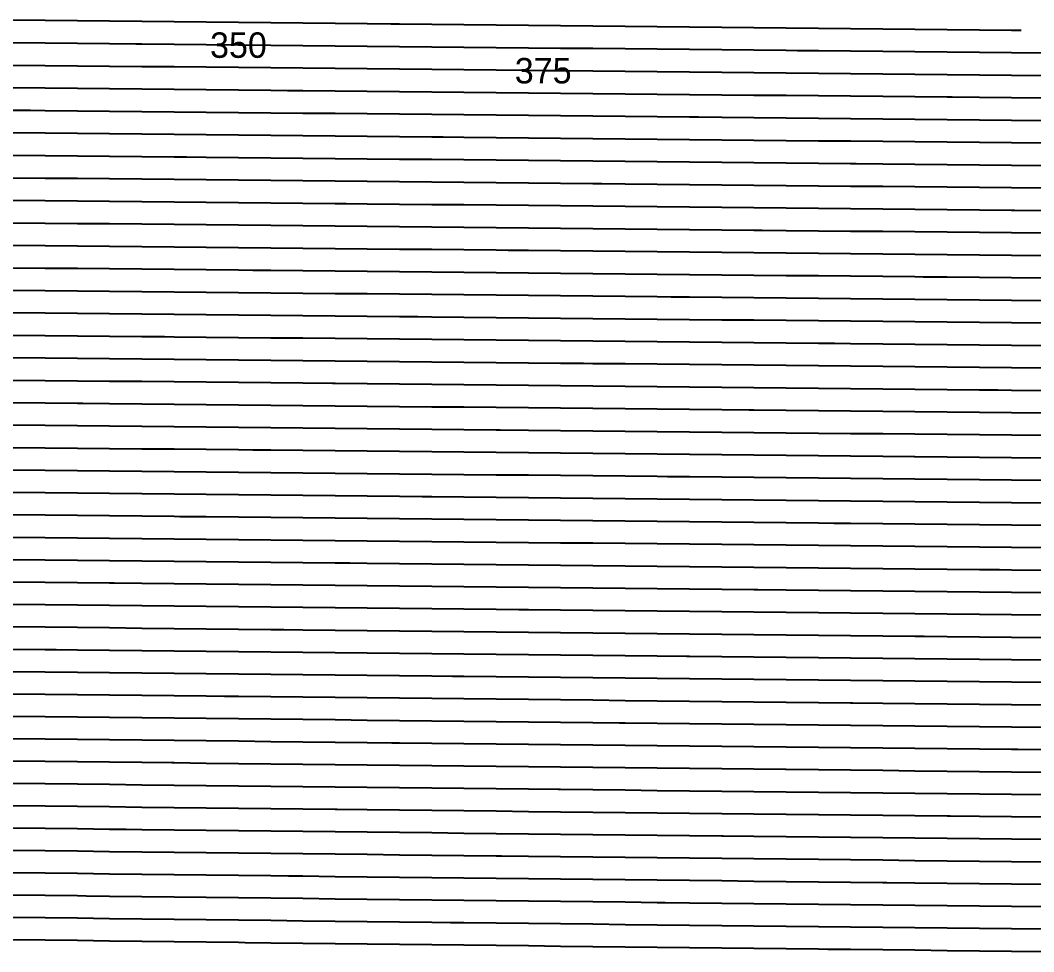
# Model space of a CAD drawing. Header units: metres. Extents: x 228 to 3387, y 31 to 162.
# Drawn here: x 2672.8 to 2772.2, y 33.7 to 125.1 of the extents above; entities that cross this region are included whole.
import ezdxf
from ezdxf.enums import TextEntityAlignment as Align

# ---------------------------------------------------------------- set-up
doc = ezdxf.new("R2010")
doc.units = ezdxf.units.M
for name, color, linetype in [('Vs_1000', 7, 'Continuous'), ('Vs_1025', 7, 'Continuous'), ('Vs_1050', 7, 'Continuous'), ('Vs_1075', 7, 'Continuous'), ('Vs_1100', 7, 'Continuous'), ('Vs_1125', 7, 'Continuous'), ('Vs_1150', 7, 'Continuous'), ('Vs_1175', 7, 'Continuous'), ('Vs_1200', 7, 'Continuous'), ('Vs_1225', 7, 'Continuous'), ('Vs_1250', 7, 'Continuous'), ('Vs_1275', 7, 'Continuous'), ('Vs_1300', 7, 'Continuous'), ('Vs_1325', 7, 'Continuous'), ('Vs_1350', 7, 'Continuous'), ('Vs_325', 7, 'Continuous'), ('Vs_350', 7, 'Continuous'), ('Vs_375', 7, 'Continuous'), ('Vs_400', 7, 'Continuous'), ('Vs_425', 7, 'Continuous'), ('Vs_450', 7, 'Continuous'), ('Vs_475', 7, 'Continuous'), ('Vs_500', 7, 'Continuous'), ('Vs_525', 7, 'Continuous'), ('Vs_550', 7, 'Continuous'), ('Vs_575', 7, 'Continuous'), ('Vs_600', 7, 'Continuous'), ('Vs_625', 7, 'Continuous'), ('Vs_650', 7, 'Continuous'), ('Vs_675', 7, 'Continuous'), ('Vs_700', 7, 'Continuous'), ('Vs_725', 7, 'Continuous'), ('Vs_750', 7, 'Continuous'), ('Vs_775', 7, 'Continuous'), ('Vs_800', 7, 'Continuous'), ('Vs_825', 7, 'Continuous'), ('Vs_850', 7, 'Continuous'), ('Vs_875', 7, 'Continuous'), ('Vs_900', 7, 'Continuous'), ('Vs_925', 7, 'Continuous'), ('Vs_950', 7, 'Continuous'), ('Vs_975', 7, 'Continuous')]:
    doc.layers.add(name, color=color, linetype=linetype)

msp = doc.modelspace()

# ---------------------------------------------------------------- linework, layer by layer
at = {"layer": 'Vs_1000'}
msp.add_lwpolyline([(2773.218, 64.542), (2770.056, 64.574), (2766.895, 64.607), (2763.733, 64.64), (2761.458, 64.663), (2760.571, 64.672), (2757.409, 64.705), (2754.248, 64.738), (2751.086, 64.771), (2747.924, 64.803), (2744.762, 64.836), (2741.601, 64.869), (2738.439, 64.902), (2735.277, 64.934), (2732.115, 64.967), (2728.954, 65), (2725.792, 65.033), (2722.63, 65.066), (2719.468, 65.099), (2716.307, 65.132), (2713.145, 65.165), (2709.983, 65.198), (2706.821, 65.231), (2703.659, 65.264), (2700.498, 65.297), (2698.625, 65.317), (2697.336, 65.33), (2694.174, 65.363), (2691.012, 65.397), (2687.851, 65.43), (2684.689, 65.464), (2681.527, 65.498), (2678.365, 65.531), (2675.204, 65.565), (2672.042, 65.599)], dxfattribs=at)
at = {"layer": 'Vs_1025'}
msp.add_lwpolyline([(2773.218, 62.339), (2770.056, 62.372), (2766.895, 62.405), (2763.733, 62.437), (2760.571, 62.47), (2757.409, 62.503), (2754.248, 62.536), (2751.086, 62.569), (2747.924, 62.602), (2744.762, 62.635), (2741.601, 62.667), (2738.439, 62.7), (2738.131, 62.704), (2735.277, 62.733), (2732.115, 62.766), (2728.954, 62.799), (2725.792, 62.832), (2722.63, 62.865), (2719.468, 62.898), (2716.307, 62.931), (2713.145, 62.965), (2709.983, 62.998), (2706.821, 63.031), (2703.659, 63.064), (2700.498, 63.098), (2697.336, 63.131), (2694.174, 63.165), (2691.012, 63.199), (2687.851, 63.232), (2684.689, 63.266), (2681.527, 63.3), (2678.365, 63.334), (2676.287, 63.357), (2675.204, 63.369), (2672.042, 63.403)], dxfattribs=at)
at = {"layer": 'Vs_1050'}
msp.add_lwpolyline([(2773.218, 60.137), (2770.056, 60.169), (2766.895, 60.202), (2763.733, 60.235), (2760.571, 60.268), (2757.409, 60.301), (2754.248, 60.334), (2751.086, 60.367), (2747.924, 60.4), (2744.762, 60.433), (2741.601, 60.466), (2738.439, 60.499), (2735.277, 60.532), (2732.115, 60.566), (2728.954, 60.599), (2725.792, 60.632), (2722.63, 60.665), (2719.468, 60.698), (2716.307, 60.732), (2715.167, 60.744), (2713.145, 60.765), (2709.983, 60.799), (2706.821, 60.832), (2703.659, 60.866), (2700.498, 60.899), (2697.336, 60.933), (2694.174, 60.967), (2691.012, 61.001), (2687.851, 61.035), (2684.689, 61.069), (2681.527, 61.103), (2678.365, 61.138), (2675.204, 61.172), (2672.042, 61.207)], dxfattribs=at)
at = {"layer": 'Vs_1075'}
msp.add_lwpolyline([(2773.218, 57.934), (2770.056, 57.967), (2766.895, 58), (2763.733, 58.034), (2760.571, 58.067), (2757.409, 58.1), (2754.455, 58.131), (2754.248, 58.133), (2751.086, 58.166), (2747.924, 58.199), (2744.762, 58.232), (2741.601, 58.265), (2738.439, 58.299), (2735.277, 58.332), (2732.115, 58.365), (2728.954, 58.399), (2725.792, 58.432), (2722.63, 58.465), (2719.468, 58.499), (2716.307, 58.532), (2713.145, 58.566), (2709.983, 58.6), (2706.821, 58.633), (2703.659, 58.667), (2700.498, 58.701), (2697.336, 58.735), (2694.174, 58.769), (2692.806, 58.784), (2691.012, 58.803), (2687.851, 58.838), (2684.689, 58.872), (2681.527, 58.907), (2678.365, 58.942), (2675.204, 58.976), (2672.042, 59.012)], dxfattribs=at)
at = {"layer": 'Vs_1100'}
msp.add_lwpolyline([(2773.218, 55.732), (2770.056, 55.766), (2766.895, 55.799), (2763.733, 55.832), (2760.571, 55.865), (2757.409, 55.898), (2754.248, 55.932), (2751.086, 55.965), (2747.924, 55.998), (2744.762, 56.032), (2741.601, 56.065), (2738.439, 56.098), (2735.277, 56.132), (2732.115, 56.165), (2731.584, 56.171), (2728.954, 56.199), (2725.792, 56.232), (2722.63, 56.266), (2719.468, 56.3), (2716.307, 56.333), (2713.145, 56.367), (2709.983, 56.401), (2706.821, 56.435), (2703.659, 56.469), (2700.498, 56.503), (2697.336, 56.537), (2694.174, 56.572), (2691.012, 56.606), (2687.851, 56.641), (2684.689, 56.676), (2681.527, 56.711), (2678.365, 56.746), (2675.204, 56.781), (2672.042, 56.817)], dxfattribs=at)
at = {"layer": 'Vs_1125'}
msp.add_lwpolyline([(2773.218, 53.531), (2770.652, 53.558), (2770.056, 53.564), (2766.895, 53.597), (2763.733, 53.631), (2760.571, 53.664), (2757.409, 53.697), (2754.248, 53.731), (2751.086, 53.764), (2747.924, 53.798), (2744.762, 53.831), (2741.601, 53.865), (2738.439, 53.898), (2735.277, 53.932), (2732.115, 53.966), (2728.954, 53.999), (2725.792, 54.033), (2722.63, 54.067), (2719.468, 54.101), (2716.307, 54.135), (2713.145, 54.169), (2709.983, 54.203), (2709.227, 54.211), (2706.821, 54.237), (2703.659, 54.271), (2700.498, 54.306), (2697.336, 54.34), (2694.174, 54.375), (2691.012, 54.41), (2687.851, 54.445), (2684.689, 54.48), (2681.527, 54.515), (2678.365, 54.551), (2675.204, 54.586), (2672.042, 54.622)], dxfattribs=at)
at = {"layer": 'Vs_1150'}
msp.add_lwpolyline([(2773.218, 51.329), (2770.056, 51.363), (2766.895, 51.396), (2763.733, 51.43), (2760.571, 51.463), (2757.409, 51.497), (2754.248, 51.53), (2751.086, 51.564), (2747.924, 51.597), (2747.875, 51.598), (2744.762, 51.631), (2741.601, 51.665), (2738.439, 51.699), (2735.277, 51.732), (2732.115, 51.766), (2728.954, 51.8), (2725.792, 51.834), (2722.63, 51.868), (2719.468, 51.902), (2716.307, 51.936), (2713.145, 51.971), (2709.983, 52.005), (2706.821, 52.04), (2703.659, 52.074), (2700.498, 52.109), (2697.336, 52.144), (2694.174, 52.179), (2691.012, 52.214), (2687.851, 52.249), (2687.651, 52.251), (2684.689, 52.284), (2681.527, 52.32), (2678.365, 52.356), (2675.204, 52.392), (2672.042, 52.428)], dxfattribs=at)
at = {"layer": 'Vs_1175'}
msp.add_lwpolyline([(2773.218, 49.128), (2770.056, 49.162), (2766.895, 49.195), (2763.733, 49.229), (2760.571, 49.263), (2757.409, 49.296), (2754.248, 49.33), (2751.086, 49.364), (2747.924, 49.397), (2744.762, 49.431), (2741.601, 49.465), (2738.439, 49.499), (2735.277, 49.533), (2732.115, 49.567), (2728.954, 49.601), (2725.792, 49.635), (2725.538, 49.638), (2722.63, 49.67), (2719.468, 49.704), (2716.307, 49.738), (2713.145, 49.773), (2709.983, 49.808), (2706.821, 49.842), (2703.659, 49.877), (2700.498, 49.912), (2697.336, 49.947), (2694.174, 49.983), (2691.012, 50.018), (2687.851, 50.054), (2684.689, 50.089), (2681.527, 50.125), (2678.365, 50.162), (2675.204, 50.198), (2672.042, 50.235)], dxfattribs=at)
at = {"layer": 'Vs_1200'}
msp.add_lwpolyline([(2773.218, 46.927), (2770.056, 46.961), (2766.895, 46.995), (2764.039, 47.025), (2763.733, 47.028), (2760.571, 47.062), (2757.409, 47.096), (2754.248, 47.13), (2751.086, 47.164), (2747.924, 47.198), (2744.762, 47.232), (2741.601, 47.266), (2738.439, 47.3), (2735.277, 47.334), (2732.115, 47.368), (2728.954, 47.403), (2725.792, 47.437), (2722.63, 47.472), (2719.468, 47.506), (2716.307, 47.541), (2713.145, 47.576), (2709.983, 47.611), (2706.821, 47.646), (2703.865, 47.678), (2703.659, 47.681), (2700.498, 47.716), (2697.336, 47.751), (2694.174, 47.787), (2691.012, 47.823), (2687.851, 47.859), (2684.689, 47.895), (2681.527, 47.931), (2678.365, 47.968), (2675.204, 48.005), (2672.042, 48.042)], dxfattribs=at)
at = {"layer": 'Vs_1225'}
msp.add_lwpolyline([(2773.218, 44.726), (2770.056, 44.76), (2766.895, 44.794), (2763.733, 44.828), (2760.571, 44.862), (2757.409, 44.896), (2754.248, 44.93), (2751.086, 44.964), (2747.924, 44.998), (2744.762, 45.033), (2741.737, 45.065), (2741.601, 45.067), (2738.439, 45.101), (2735.277, 45.136), (2732.115, 45.17), (2728.954, 45.205), (2725.792, 45.239), (2722.63, 45.274), (2719.468, 45.309), (2716.307, 45.344), (2713.145, 45.379), (2709.983, 45.414), (2706.821, 45.449), (2703.659, 45.484), (2700.498, 45.52), (2697.336, 45.556), (2694.174, 45.592), (2691.012, 45.628), (2687.851, 45.664), (2684.689, 45.701), (2683.143, 45.719), (2681.527, 45.737), (2678.365, 45.774), (2675.204, 45.812), (2672.042, 45.849)], dxfattribs=at)
at = {"layer": 'Vs_1250'}
msp.add_lwpolyline([(2773.218, 42.526), (2770.056, 42.56), (2766.895, 42.594), (2763.733, 42.628), (2760.571, 42.662), (2757.409, 42.696), (2754.248, 42.731), (2751.086, 42.765), (2747.924, 42.799), (2744.762, 42.834), (2741.601, 42.868), (2738.439, 42.903), (2735.277, 42.937), (2732.115, 42.972), (2728.954, 43.007), (2725.792, 43.041), (2722.63, 43.076), (2720.003, 43.106), (2719.468, 43.111), (2716.307, 43.147), (2713.145, 43.182), (2709.983, 43.217), (2706.821, 43.253), (2703.659, 43.289), (2700.498, 43.325), (2697.336, 43.361), (2694.174, 43.397), (2691.012, 43.433), (2687.851, 43.47), (2684.689, 43.507), (2681.527, 43.544), (2678.365, 43.581), (2675.204, 43.619), (2672.042, 43.657)], dxfattribs=at)
at = {"layer": 'Vs_1275'}
msp.add_lwpolyline([(2773.218, 40.326), (2770.056, 40.36), (2766.895, 40.394), (2763.733, 40.428), (2760.571, 40.463), (2757.821, 40.492), (2757.409, 40.497), (2754.248, 40.531), (2751.086, 40.566), (2747.924, 40.6), (2744.762, 40.635), (2741.601, 40.67), (2738.439, 40.704), (2735.277, 40.739), (2732.115, 40.774), (2728.954, 40.809), (2725.792, 40.844), (2722.63, 40.879), (2719.468, 40.915), (2716.307, 40.95), (2713.145, 40.986), (2709.983, 41.021), (2706.821, 41.057), (2703.659, 41.093), (2700.498, 41.129), (2699.074, 41.146), (2697.336, 41.166), (2694.174, 41.202), (2691.012, 41.239), (2687.851, 41.276), (2684.689, 41.313), (2681.527, 41.351), (2678.365, 41.389), (2675.204, 41.427), (2672.042, 41.465)], dxfattribs=at)
at = {"layer": 'Vs_1300'}
msp.add_lwpolyline([(2773.218, 38.126), (2770.056, 38.16), (2766.895, 38.194), (2763.733, 38.229), (2760.571, 38.263), (2757.409, 38.298), (2754.248, 38.332), (2751.086, 38.367), (2747.924, 38.402), (2744.762, 38.436), (2741.601, 38.471), (2738.439, 38.506), (2736.052, 38.533), (2735.277, 38.541), (2732.115, 38.576), (2728.954, 38.612), (2725.792, 38.647), (2722.63, 38.682), (2719.468, 38.718), (2716.307, 38.754), (2713.145, 38.79), (2709.983, 38.825), (2706.821, 38.862), (2703.659, 38.898), (2700.498, 38.934), (2697.336, 38.971), (2694.174, 39.008), (2691.012, 39.045), (2687.851, 39.083), (2684.689, 39.12), (2681.527, 39.158), (2679.229, 39.186), (2678.365, 39.196), (2675.204, 39.235), (2672.042, 39.274)], dxfattribs=at)
at = {"layer": 'Vs_1325'}
msp.add_lwpolyline([(2773.218, 35.926), (2770.056, 35.96), (2766.895, 35.995), (2763.733, 36.029), (2760.571, 36.064), (2757.409, 36.099), (2754.248, 36.134), (2751.086, 36.168), (2747.924, 36.203), (2744.762, 36.238), (2741.601, 36.273), (2738.439, 36.308), (2735.277, 36.344), (2732.115, 36.379), (2728.954, 36.415), (2725.792, 36.45), (2722.63, 36.486), (2719.468, 36.522), (2716.307, 36.558), (2714.972, 36.573), (2713.145, 36.594), (2709.983, 36.63), (2706.821, 36.666), (2703.659, 36.703), (2700.498, 36.74), (2697.336, 36.777), (2694.174, 36.814), (2691.012, 36.852), (2687.851, 36.89), (2684.689, 36.928), (2681.527, 36.966), (2678.365, 37.004), (2675.204, 37.043), (2672.042, 37.083)], dxfattribs=at)
at = {"layer": 'Vs_1350'}
msp.add_lwpolyline([(2773.218, 33.726), (2770.056, 33.761), (2766.895, 33.796), (2763.733, 33.83), (2760.571, 33.865), (2757.409, 33.9), (2754.248, 33.935), (2752.008, 33.96), (2751.086, 33.97), (2747.924, 34.005), (2744.762, 34.04), (2741.601, 34.076), (2738.439, 34.111), (2735.277, 34.146), (2732.115, 34.182), (2728.954, 34.218), (2725.792, 34.254), (2722.63, 34.29), (2719.468, 34.326), (2716.307, 34.362), (2713.145, 34.398), (2709.983, 34.435), (2706.821, 34.472), (2703.659, 34.509), (2700.498, 34.546), (2697.336, 34.583), (2694.819, 34.613), (2694.174, 34.621), (2691.012, 34.659), (2687.851, 34.697), (2684.689, 34.735), (2681.527, 34.774), (2678.365, 34.813), (2675.204, 34.852), (2672.042, 34.892)], dxfattribs=at)
at = {"layer": 'Vs_325'}
msp.add_lwpolyline([(2770.999, 124.139), (2770.056, 124.148), (2766.895, 124.181), (2763.733, 124.213), (2760.571, 124.245), (2757.409, 124.277), (2754.248, 124.309), (2751.086, 124.341), (2747.924, 124.372), (2744.762, 124.404), (2741.601, 124.436), (2738.439, 124.468), (2735.277, 124.5), (2732.115, 124.532), (2728.954, 124.564), (2725.792, 124.596), (2722.63, 124.628), (2719.468, 124.66), (2716.307, 124.691), (2713.145, 124.723), (2709.983, 124.755), (2709.132, 124.764), (2706.821, 124.787), (2703.659, 124.819), (2700.498, 124.851), (2697.336, 124.883), (2694.174, 124.915), (2691.012, 124.947), (2687.851, 124.979), (2684.689, 125.011), (2681.527, 125.043), (2678.365, 125.075), (2675.204, 125.108), (2672.042, 125.14)], dxfattribs=at)
at = {"layer": 'Vs_350'}
msp.add_lwpolyline([(2773.218, 121.906), (2770.056, 121.938), (2766.895, 121.97), (2763.733, 122.002), (2760.571, 122.034), (2757.409, 122.066), (2754.248, 122.098), (2751.086, 122.13), (2749.028, 122.151), (2747.924, 122.162), (2744.762, 122.194), (2741.601, 122.226), (2738.439, 122.257), (2735.277, 122.289), (2732.115, 122.321), (2728.954, 122.353), (2725.792, 122.385), (2722.63, 122.416), (2719.468, 122.448), (2716.307, 122.48), (2713.145, 122.512), (2709.983, 122.543), (2706.821, 122.575), (2703.659, 122.607), (2700.498, 122.639), (2697.336, 122.671), (2694.174, 122.702), (2691.012, 122.734), (2687.851, 122.766), (2684.689, 122.798), (2684.1, 122.804), (2681.527, 122.83), (2678.365, 122.862), (2675.204, 122.894), (2672.042, 122.926)], dxfattribs=at)
at = {"layer": 'Vs_375'}
msp.add_lwpolyline([(2773.218, 119.697), (2770.056, 119.728), (2766.895, 119.76), (2763.733, 119.792), (2760.571, 119.824), (2757.409, 119.856), (2754.248, 119.888), (2751.086, 119.92), (2747.924, 119.952), (2744.762, 119.983), (2741.601, 120.015), (2738.439, 120.047), (2735.277, 120.079), (2732.115, 120.11), (2728.954, 120.142), (2725.792, 120.174), (2724.081, 120.191), (2722.63, 120.205), (2719.468, 120.237), (2716.307, 120.269), (2713.145, 120.301), (2709.983, 120.332), (2706.821, 120.364), (2703.659, 120.395), (2700.498, 120.427), (2697.336, 120.459), (2694.174, 120.491), (2691.012, 120.522), (2687.851, 120.554), (2684.689, 120.586), (2681.527, 120.617), (2678.365, 120.649), (2675.204, 120.681), (2672.042, 120.713)], dxfattribs=at)
at = {"layer": 'Vs_400'}
msp.add_lwpolyline([(2773.218, 117.487), (2770.056, 117.519), (2766.895, 117.551), (2764.208, 117.578), (2763.733, 117.583), (2760.571, 117.615), (2757.409, 117.646), (2754.248, 117.678), (2751.086, 117.71), (2747.924, 117.742), (2744.762, 117.773), (2741.601, 117.805), (2738.439, 117.837), (2735.277, 117.868), (2732.115, 117.9), (2728.954, 117.932), (2725.792, 117.963), (2722.63, 117.995), (2719.468, 118.027), (2716.307, 118.058), (2713.145, 118.09), (2709.983, 118.121), (2706.821, 118.153), (2703.659, 118.184), (2700.498, 118.216), (2698.978, 118.231), (2697.336, 118.248), (2694.174, 118.279), (2691.012, 118.311), (2687.851, 118.342), (2684.689, 118.374), (2681.527, 118.405), (2678.365, 118.437), (2675.204, 118.469), (2672.042, 118.501)], dxfattribs=at)
at = {"layer": 'Vs_425'}
msp.add_lwpolyline([(2773.218, 115.278), (2770.056, 115.31), (2766.895, 115.341), (2763.733, 115.373), (2760.571, 115.405), (2757.409, 115.437), (2754.248, 115.469), (2751.086, 115.5), (2747.924, 115.532), (2744.762, 115.564), (2741.601, 115.595), (2739.333, 115.618), (2738.439, 115.627), (2735.277, 115.659), (2732.115, 115.69), (2728.954, 115.722), (2725.792, 115.753), (2722.63, 115.785), (2719.468, 115.816), (2716.307, 115.848), (2713.145, 115.879), (2709.983, 115.911), (2706.821, 115.942), (2703.659, 115.974), (2700.498, 116.005), (2697.336, 116.037), (2694.174, 116.068), (2691.012, 116.1), (2687.851, 116.131), (2684.689, 116.163), (2681.527, 116.194), (2678.365, 116.226), (2675.204, 116.257), (2673.78, 116.271), (2672.042, 116.289)], dxfattribs=at)
at = {"layer": 'Vs_450'}
msp.add_lwpolyline([(2773.218, 113.069), (2770.056, 113.101), (2766.895, 113.132), (2763.733, 113.164), (2760.571, 113.196), (2757.409, 113.228), (2754.248, 113.259), (2751.086, 113.291), (2747.924, 113.323), (2744.762, 113.354), (2741.601, 113.386), (2738.439, 113.418), (2735.277, 113.449), (2732.115, 113.481), (2728.954, 113.512), (2725.792, 113.544), (2722.63, 113.575), (2719.468, 113.607), (2716.307, 113.638), (2714.277, 113.658), (2713.145, 113.67), (2709.983, 113.701), (2706.821, 113.732), (2703.659, 113.764), (2700.498, 113.795), (2697.336, 113.826), (2694.174, 113.858), (2691.012, 113.889), (2687.851, 113.921), (2684.689, 113.952), (2681.527, 113.983), (2678.365, 114.015), (2675.204, 114.046), (2672.042, 114.078)], dxfattribs=at)
at = {"layer": 'Vs_475'}
msp.add_lwpolyline([(2773.218, 110.86), (2770.056, 110.892), (2766.895, 110.924), (2763.733, 110.955), (2760.571, 110.987), (2757.409, 111.019), (2754.782, 111.045), (2754.248, 111.051), (2751.086, 111.082), (2747.924, 111.114), (2744.762, 111.145), (2741.601, 111.177), (2738.439, 111.209), (2735.277, 111.24), (2732.115, 111.272), (2728.954, 111.303), (2725.792, 111.335), (2722.63, 111.366), (2719.468, 111.397), (2716.307, 111.429), (2713.145, 111.46), (2709.983, 111.491), (2706.821, 111.523), (2703.659, 111.554), (2700.498, 111.585), (2697.336, 111.617), (2694.174, 111.648), (2691.012, 111.679), (2689.074, 111.698), (2687.851, 111.711), (2684.689, 111.742), (2681.527, 111.773), (2678.365, 111.804), (2675.204, 111.836), (2672.042, 111.867)], dxfattribs=at)
at = {"layer": 'Vs_500'}
msp.add_lwpolyline([(2773.218, 108.652), (2770.056, 108.683), (2766.895, 108.715), (2763.733, 108.747), (2760.571, 108.779), (2757.409, 108.81), (2754.248, 108.842), (2751.086, 108.874), (2747.924, 108.905), (2744.762, 108.937), (2741.601, 108.968), (2738.439, 109), (2735.277, 109.031), (2732.115, 109.063), (2729.845, 109.085), (2728.954, 109.094), (2725.792, 109.126), (2722.63, 109.157), (2719.468, 109.188), (2716.307, 109.22), (2713.145, 109.251), (2709.983, 109.282), (2706.821, 109.314), (2703.659, 109.345), (2700.498, 109.376), (2697.336, 109.408), (2694.174, 109.439), (2691.012, 109.47), (2687.851, 109.501), (2684.689, 109.532), (2681.527, 109.564), (2678.365, 109.595), (2675.204, 109.626), (2672.042, 109.657)], dxfattribs=at)
at = {"layer": 'Vs_525'}
msp.add_lwpolyline([(2773.218, 106.444), (2770.35, 106.472), (2770.056, 106.475), (2766.895, 106.507), (2763.733, 106.539), (2760.571, 106.571), (2757.409, 106.602), (2754.248, 106.634), (2751.086, 106.665), (2747.924, 106.697), (2744.762, 106.729), (2741.601, 106.76), (2738.439, 106.792), (2735.277, 106.823), (2732.115, 106.854), (2728.954, 106.886), (2725.792, 106.917), (2722.63, 106.949), (2719.468, 106.98), (2716.307, 107.011), (2713.145, 107.043), (2709.983, 107.074), (2706.821, 107.105), (2704.747, 107.126), (2703.659, 107.136), (2700.498, 107.168), (2697.336, 107.199), (2694.174, 107.23), (2691.012, 107.261), (2687.851, 107.292), (2684.689, 107.323), (2681.527, 107.355), (2678.365, 107.386), (2675.204, 107.417), (2672.042, 107.448)], dxfattribs=at)
at = {"layer": 'Vs_550'}
msp.add_lwpolyline([(2773.218, 104.236), (2770.056, 104.267), (2766.895, 104.299), (2763.733, 104.331), (2760.571, 104.363), (2757.409, 104.394), (2754.248, 104.426), (2751.086, 104.458), (2747.924, 104.489), (2745.571, 104.513), (2744.762, 104.521), (2741.601, 104.552), (2738.439, 104.584), (2735.277, 104.615), (2732.115, 104.647), (2728.954, 104.678), (2725.792, 104.709), (2722.63, 104.741), (2719.468, 104.772), (2716.307, 104.803), (2713.145, 104.835), (2709.983, 104.866), (2706.821, 104.897), (2703.659, 104.928), (2700.498, 104.959), (2697.336, 104.991), (2694.174, 105.022), (2691.012, 105.053), (2687.851, 105.084), (2684.689, 105.115), (2681.527, 105.146), (2679.542, 105.166), (2678.365, 105.177), (2675.204, 105.209), (2672.042, 105.24)], dxfattribs=at)
at = {"layer": 'Vs_575'}
msp.add_lwpolyline([(2773.218, 102.028), (2770.056, 102.06), (2766.895, 102.092), (2763.733, 102.123), (2760.571, 102.155), (2757.409, 102.187), (2754.248, 102.218), (2751.086, 102.25), (2747.924, 102.282), (2744.762, 102.313), (2741.601, 102.345), (2738.439, 102.376), (2735.277, 102.407), (2732.115, 102.439), (2728.954, 102.47), (2725.792, 102.502), (2722.63, 102.533), (2720.637, 102.553), (2719.468, 102.564), (2716.307, 102.596), (2713.145, 102.627), (2709.983, 102.658), (2706.821, 102.689), (2703.659, 102.721), (2700.498, 102.752), (2697.336, 102.783), (2694.174, 102.814), (2691.012, 102.845), (2687.851, 102.876), (2684.689, 102.907), (2681.527, 102.939), (2678.365, 102.97), (2675.204, 103.001), (2672.042, 103.032)], dxfattribs=at)
at = {"layer": 'Vs_600'}
msp.add_lwpolyline([(2773.218, 99.821), (2770.056, 99.853), (2766.895, 99.884), (2763.733, 99.916), (2761.377, 99.94), (2760.571, 99.948), (2757.409, 99.979), (2754.248, 100.011), (2751.086, 100.043), (2747.924, 100.074), (2744.762, 100.106), (2741.601, 100.137), (2738.439, 100.169), (2735.277, 100.2), (2732.115, 100.232), (2728.954, 100.263), (2725.792, 100.294), (2722.63, 100.326), (2719.468, 100.357), (2716.307, 100.388), (2713.145, 100.42), (2709.983, 100.451), (2706.821, 100.482), (2703.659, 100.513), (2700.498, 100.545), (2697.336, 100.576), (2695.591, 100.593), (2694.174, 100.607), (2691.012, 100.638), (2687.851, 100.669), (2684.689, 100.7), (2681.527, 100.731), (2678.365, 100.763), (2675.204, 100.794), (2672.042, 100.825)], dxfattribs=at)
at = {"layer": 'Vs_625'}
msp.add_lwpolyline([(2773.218, 97.614), (2770.056, 97.646), (2766.895, 97.677), (2763.733, 97.709), (2760.571, 97.741), (2757.409, 97.772), (2754.248, 97.804), (2751.086, 97.836), (2747.924, 97.867), (2744.762, 97.899), (2741.601, 97.93), (2738.439, 97.962), (2736.635, 97.98), (2735.277, 97.993), (2732.115, 98.025), (2728.954, 98.056), (2725.792, 98.088), (2722.63, 98.119), (2719.468, 98.15), (2716.307, 98.182), (2713.145, 98.213), (2709.983, 98.244), (2706.821, 98.276), (2703.659, 98.307), (2700.498, 98.338), (2697.336, 98.369), (2694.174, 98.4), (2691.012, 98.431), (2687.851, 98.463), (2684.689, 98.494), (2681.527, 98.525), (2678.365, 98.556), (2675.204, 98.587), (2672.042, 98.618)], dxfattribs=at)
at = {"layer": 'Vs_650'}
msp.add_lwpolyline([(2773.218, 95.407), (2770.056, 95.439), (2766.895, 95.471), (2763.733, 95.502), (2760.571, 95.534), (2757.409, 95.566), (2754.248, 95.598), (2751.086, 95.629), (2747.924, 95.661), (2744.762, 95.692), (2741.601, 95.724), (2738.439, 95.755), (2735.277, 95.787), (2732.115, 95.818), (2728.954, 95.85), (2725.792, 95.881), (2722.63, 95.913), (2719.468, 95.944), (2716.307, 95.975), (2713.145, 96.007), (2711.792, 96.02), (2709.983, 96.038), (2706.821, 96.069), (2703.659, 96.101), (2700.498, 96.132), (2697.336, 96.163), (2694.174, 96.194), (2691.012, 96.225), (2687.851, 96.257), (2684.689, 96.288), (2681.527, 96.319), (2678.365, 96.35), (2675.204, 96.381), (2672.042, 96.413)], dxfattribs=at)
at = {"layer": 'Vs_675'}
msp.add_lwpolyline([(2773.218, 93.201), (2770.056, 93.232), (2766.895, 93.264), (2763.733, 93.296), (2760.571, 93.328), (2757.409, 93.36), (2754.248, 93.391), (2752.67, 93.407), (2751.086, 93.423), (2747.924, 93.455), (2744.762, 93.486), (2741.601, 93.518), (2738.439, 93.549), (2735.277, 93.581), (2732.115, 93.612), (2728.954, 93.644), (2725.792, 93.675), (2722.63, 93.707), (2719.468, 93.738), (2716.307, 93.77), (2713.145, 93.801), (2709.983, 93.832), (2706.821, 93.864), (2703.659, 93.895), (2700.498, 93.926), (2697.336, 93.957), (2694.174, 93.989), (2691.012, 94.02), (2687.851, 94.051), (2686.931, 94.06), (2684.689, 94.082), (2681.527, 94.114), (2678.365, 94.145), (2675.204, 94.176), (2672.042, 94.207)], dxfattribs=at)
at = {"layer": 'Vs_700'}
msp.add_lwpolyline([(2773.218, 90.994), (2770.056, 91.026), (2766.895, 91.058), (2763.733, 91.09), (2760.571, 91.122), (2757.409, 91.154), (2754.248, 91.185), (2751.086, 91.217), (2747.924, 91.249), (2744.762, 91.28), (2741.601, 91.312), (2738.439, 91.344), (2735.277, 91.375), (2732.115, 91.407), (2728.954, 91.438), (2728.045, 91.447), (2725.792, 91.47), (2722.63, 91.501), (2719.468, 91.533), (2716.307, 91.564), (2713.145, 91.595), (2709.983, 91.627), (2706.821, 91.658), (2703.659, 91.69), (2700.498, 91.721), (2697.336, 91.752), (2694.174, 91.784), (2691.012, 91.815), (2687.851, 91.846), (2684.689, 91.878), (2681.527, 91.909), (2678.365, 91.94), (2675.204, 91.972), (2672.042, 92.003)], dxfattribs=at)
at = {"layer": 'Vs_725'}
msp.add_lwpolyline([(2773.218, 88.789), (2770.056, 88.82), (2768.696, 88.834), (2766.895, 88.852), (2763.733, 88.884), (2760.571, 88.916), (2757.409, 88.948), (2754.248, 88.98), (2751.086, 89.011), (2747.924, 89.043), (2744.762, 89.075), (2741.601, 89.106), (2738.439, 89.138), (2735.277, 89.17), (2732.115, 89.201), (2728.954, 89.233), (2725.792, 89.264), (2722.63, 89.296), (2719.468, 89.328), (2716.307, 89.359), (2713.145, 89.391), (2709.983, 89.422), (2706.821, 89.453), (2703.659, 89.485), (2703.407, 89.487), (2700.498, 89.516), (2697.336, 89.548), (2694.174, 89.579), (2691.012, 89.611), (2687.851, 89.642), (2684.689, 89.673), (2681.527, 89.705), (2678.365, 89.736), (2675.204, 89.768), (2672.042, 89.799)], dxfattribs=at)
at = {"layer": 'Vs_750'}
msp.add_lwpolyline([(2773.218, 86.583), (2770.056, 86.615), (2766.895, 86.647), (2763.733, 86.679), (2760.571, 86.711), (2757.409, 86.742), (2754.248, 86.774), (2751.086, 86.806), (2747.924, 86.838), (2744.762, 86.87), (2744.288, 86.874), (2741.601, 86.901), (2738.439, 86.933), (2735.277, 86.965), (2732.115, 86.996), (2728.954, 87.028), (2725.792, 87.06), (2722.63, 87.091), (2719.468, 87.123), (2716.307, 87.154), (2713.145, 87.186), (2709.983, 87.218), (2706.821, 87.249), (2703.659, 87.281), (2700.498, 87.312), (2697.336, 87.344), (2694.174, 87.375), (2691.012, 87.407), (2687.851, 87.438), (2684.689, 87.47), (2681.527, 87.501), (2678.898, 87.528), (2678.365, 87.533), (2675.204, 87.565), (2672.042, 87.596)], dxfattribs=at)
at = {"layer": 'Vs_775'}
msp.add_lwpolyline([(2773.218, 84.378), (2770.056, 84.41), (2766.895, 84.442), (2763.733, 84.474), (2760.571, 84.505), (2757.409, 84.537), (2754.248, 84.569), (2751.086, 84.601), (2747.924, 84.633), (2744.762, 84.665), (2741.601, 84.697), (2738.439, 84.728), (2735.277, 84.76), (2732.115, 84.792), (2728.954, 84.824), (2725.792, 84.855), (2722.63, 84.887), (2719.875, 84.915), (2719.468, 84.919), (2716.307, 84.95), (2713.145, 84.982), (2709.983, 85.014), (2706.821, 85.045), (2703.659, 85.077), (2700.498, 85.109), (2697.336, 85.14), (2694.174, 85.172), (2691.012, 85.203), (2687.851, 85.235), (2684.689, 85.267), (2681.527, 85.298), (2678.365, 85.33), (2675.204, 85.362), (2672.042, 85.394)], dxfattribs=at)
at = {"layer": 'Vs_800'}
msp.add_lwpolyline([(2773.218, 82.173), (2770.056, 82.205), (2766.895, 82.237), (2763.733, 82.269), (2760.571, 82.301), (2760.483, 82.302), (2757.409, 82.333), (2754.248, 82.365), (2751.086, 82.396), (2747.924, 82.428), (2744.762, 82.46), (2741.601, 82.492), (2738.439, 82.524), (2735.277, 82.556), (2732.115, 82.588), (2728.954, 82.619), (2725.792, 82.651), (2722.63, 82.683), (2719.468, 82.715), (2716.307, 82.747), (2713.145, 82.778), (2709.983, 82.81), (2706.821, 82.842), (2703.659, 82.874), (2700.498, 82.905), (2697.336, 82.937), (2695.581, 82.955), (2694.174, 82.969), (2691.012, 83.001), (2687.851, 83.032), (2684.689, 83.064), (2681.527, 83.096), (2678.365, 83.128), (2675.204, 83.16), (2672.042, 83.192)], dxfattribs=at)
at = {"layer": 'Vs_825'}
msp.add_lwpolyline([(2773.218, 79.968), (2770.056, 80), (2766.895, 80.032), (2763.733, 80.064), (2760.571, 80.096), (2757.409, 80.128), (2754.248, 80.16), (2751.086, 80.192), (2747.924, 80.224), (2744.762, 80.256), (2741.601, 80.288), (2738.439, 80.32), (2736.289, 80.342), (2735.277, 80.352), (2732.115, 80.384), (2728.954, 80.416), (2725.792, 80.448), (2722.63, 80.48), (2719.468, 80.511), (2716.307, 80.543), (2713.145, 80.575), (2709.983, 80.607), (2706.821, 80.639), (2703.659, 80.671), (2700.498, 80.703), (2697.336, 80.735), (2694.174, 80.767), (2691.012, 80.798), (2687.851, 80.83), (2684.689, 80.862), (2681.527, 80.894), (2678.365, 80.926), (2675.204, 80.959), (2672.042, 80.991)], dxfattribs=at)
at = {"layer": 'Vs_850'}
msp.add_lwpolyline([(2773.218, 77.763), (2770.056, 77.795), (2766.895, 77.828), (2763.733, 77.86), (2760.571, 77.892), (2757.409, 77.924), (2754.248, 77.956), (2751.086, 77.988), (2747.924, 78.02), (2744.762, 78.052), (2741.601, 78.084), (2738.439, 78.116), (2735.277, 78.148), (2732.115, 78.18), (2728.954, 78.212), (2725.792, 78.244), (2722.63, 78.276), (2719.468, 78.308), (2716.307, 78.34), (2713.145, 78.372), (2712.204, 78.382), (2709.983, 78.404), (2706.821, 78.436), (2703.659, 78.468), (2700.498, 78.5), (2697.336, 78.533), (2694.174, 78.565), (2691.012, 78.597), (2687.851, 78.629), (2684.689, 78.661), (2681.527, 78.693), (2678.365, 78.725), (2675.204, 78.758), (2672.042, 78.79)], dxfattribs=at)
at = {"layer": 'Vs_875'}
msp.add_lwpolyline([(2773.218, 75.559), (2770.056, 75.591), (2766.895, 75.623), (2763.733, 75.656), (2760.571, 75.688), (2757.409, 75.72), (2754.248, 75.752), (2752.62, 75.769), (2751.086, 75.784), (2747.924, 75.817), (2744.762, 75.849), (2741.601, 75.881), (2738.439, 75.913), (2735.277, 75.945), (2732.115, 75.977), (2728.954, 76.009), (2725.792, 76.042), (2722.63, 76.074), (2719.468, 76.106), (2716.307, 76.138), (2713.145, 76.17), (2709.983, 76.202), (2706.821, 76.234), (2703.659, 76.267), (2700.498, 76.299), (2697.336, 76.331), (2694.174, 76.363), (2691.012, 76.395), (2688.408, 76.422), (2687.851, 76.428), (2684.689, 76.46), (2681.527, 76.493), (2678.365, 76.525), (2675.204, 76.558), (2672.042, 76.59)], dxfattribs=at)
at = {"layer": 'Vs_900'}
msp.add_lwpolyline([(2773.218, 73.355), (2770.056, 73.387), (2766.895, 73.42), (2763.733, 73.452), (2760.571, 73.484), (2757.409, 73.517), (2754.248, 73.549), (2751.086, 73.581), (2747.924, 73.613), (2744.762, 73.646), (2741.601, 73.678), (2738.439, 73.71), (2735.277, 73.742), (2732.115, 73.775), (2728.954, 73.807), (2728.734, 73.809), (2725.792, 73.839), (2722.63, 73.871), (2719.468, 73.904), (2716.307, 73.936), (2713.145, 73.968), (2709.983, 74), (2706.821, 74.033), (2703.659, 74.065), (2700.498, 74.097), (2697.336, 74.13), (2694.174, 74.162), (2691.012, 74.195), (2687.851, 74.227), (2684.689, 74.26), (2681.527, 74.293), (2678.365, 74.325), (2675.204, 74.358), (2672.042, 74.391)], dxfattribs=at)
at = {"layer": 'Vs_925'}
msp.add_lwpolyline([(2773.218, 71.151), (2770.056, 71.184), (2768.854, 71.196), (2766.895, 71.216), (2763.733, 71.248), (2760.571, 71.281), (2757.409, 71.313), (2754.248, 71.346), (2751.086, 71.378), (2747.924, 71.41), (2744.762, 71.443), (2741.601, 71.475), (2738.439, 71.507), (2735.277, 71.54), (2732.115, 71.572), (2728.954, 71.605), (2725.792, 71.637), (2722.63, 71.669), (2719.468, 71.702), (2716.307, 71.734), (2713.145, 71.767), (2709.983, 71.799), (2706.821, 71.832), (2705.102, 71.849), (2703.659, 71.864), (2700.498, 71.897), (2697.336, 71.929), (2694.174, 71.962), (2691.012, 71.995), (2687.851, 72.027), (2684.689, 72.06), (2681.527, 72.093), (2678.365, 72.126), (2675.204, 72.159), (2672.042, 72.192)], dxfattribs=at)
at = {"layer": 'Vs_950'}
msp.add_lwpolyline([(2773.218, 68.948), (2770.056, 68.98), (2766.895, 69.013), (2763.733, 69.045), (2760.571, 69.078), (2757.409, 69.11), (2754.248, 69.143), (2751.086, 69.175), (2747.924, 69.208), (2745.155, 69.236), (2744.762, 69.24), (2741.601, 69.273), (2738.439, 69.305), (2735.277, 69.338), (2732.115, 69.37), (2728.954, 69.403), (2725.792, 69.435), (2722.63, 69.468), (2719.468, 69.5), (2716.307, 69.533), (2713.145, 69.566), (2709.983, 69.598), (2706.821, 69.631), (2703.659, 69.664), (2700.498, 69.696), (2697.336, 69.729), (2694.174, 69.762), (2691.012, 69.795), (2687.851, 69.828), (2684.689, 69.861), (2681.963, 69.889), (2681.527, 69.894), (2678.365, 69.927), (2675.204, 69.961), (2672.042, 69.994)], dxfattribs=at)
at = {"layer": 'Vs_975'}
msp.add_lwpolyline([(2773.218, 66.745), (2770.056, 66.777), (2766.895, 66.81), (2763.733, 66.842), (2760.571, 66.875), (2757.409, 66.908), (2754.248, 66.94), (2751.086, 66.973), (2747.924, 67.005), (2744.762, 67.038), (2741.601, 67.071), (2738.439, 67.103), (2735.277, 67.136), (2732.115, 67.169), (2728.954, 67.201), (2725.792, 67.234), (2722.63, 67.267), (2721.679, 67.276), (2719.468, 67.299), (2716.307, 67.332), (2713.145, 67.365), (2709.983, 67.398), (2706.821, 67.43), (2703.659, 67.463), (2700.498, 67.496), (2697.336, 67.529), (2694.174, 67.562), (2691.012, 67.596), (2687.851, 67.629), (2684.689, 67.662), (2681.527, 67.696), (2678.365, 67.729), (2675.204, 67.763), (2672.042, 67.796)], dxfattribs=at)

# ---------------------------------------------------------------- texts
at = {"layer": 'Vs_350'}
msp.add_text('350', height=2.5, dxfattribs=at).set_placement((2694.174, 122.702), align=Align.MIDDLE_CENTER)
at = {"layer": 'Vs_375'}
msp.add_text('375', height=2.5, dxfattribs=at).set_placement((2724.081, 120.191), align=Align.MIDDLE_CENTER)

doc.saveas('drawing.dxf')
